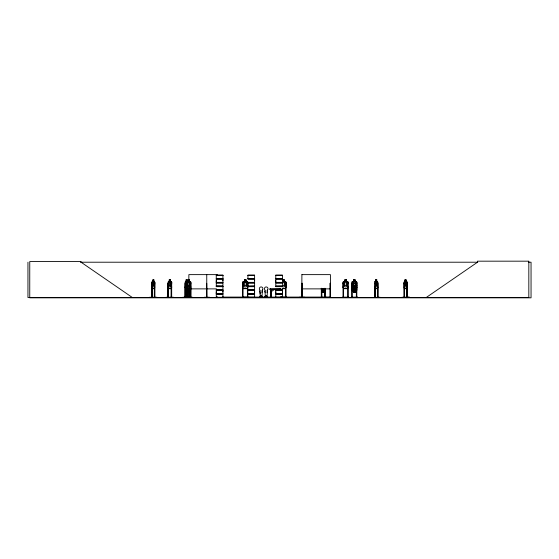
<?xml version="1.0" encoding="UTF-8"?>
<svg xmlns="http://www.w3.org/2000/svg" width="559" height="559" viewBox="0 0 559 559"><rect width="100%" height="100%" fill="white"/><g stroke="black" fill="none" stroke-linecap="round" stroke-linejoin="round"><path stroke-width="0.84" d="M216.27 293.573L216.27 290.296L222.929 290.296L222.922 293.573L216.27 293.573L216.277 291.938M216.27 282.365L216.27 279.095L222.929 279.095L222.922 282.365L216.27 282.365L216.277 280.73M222.922 291.938L222.922 290.296M222.922 280.73L222.922 279.095M254.604 291.938L254.604 290.296L247.944 290.296M254.604 280.73L254.604 279.095L247.944 279.095M275.79 293.573L275.79 290.296L282.456 290.296L282.449 293.573L275.79 293.573L275.797 291.938M282.456 282.365L275.79 282.365L275.797 280.73M282.449 291.938L282.449 290.296M204.182 297.262L209.52 297.241M299.317 297.262L304.655 297.241M261.291 296.011L260.934 295.746M266 295.914L266.315 295.669L266.273 296.067M222.936 286.355L216.249 286.187M254.618 286.32L247.944 286.355L254.618 286.18L254.611 283.029L247.944 283.029M247.951 297.486L254.618 297.395L254.604 294.23L247.944 294.23M265.993 295.858L266.266 296.067M275.776 297.521L282.463 297.395L282.449 294.23L275.79 294.23L275.79 297.388M152.258 288.661L151.908 286.921L152.209 288.661L154.536 288.661L154.787 286.914M154.536 288.661L154.871 282.211L153.851 281.596M377.423 288.661L377.821 286.921L377.472 288.661L375.047 288.661L374.733 286.921M182.73 297.262L192.534 297.262M187.153 297.521L187.132 283.287L186.636 283.287L186.594 297.528M149.539 297.262L156.988 297.262M372.601 297.486L380.092 297.262M401.921 297.486L409.419 297.262L401.907 297.493M401.928 297.262L409.419 297.262M171.306 288.661L171.774 282.211L171.292 281.596M171.774 286.921L171.347 288.661L168.392 288.661L168.014 282.218L168.448 281.596M190.885 286.921L190.381 288.661L185.434 288.661M165.967 297.262L173.576 297.262M260.92 295.914L261.193 295.648M348.243 286.921L347.635 288.661L343.554 288.661L343.023 286.921L343.568 288.661M352.289 283.741L351.695 285.488L352.296 283.741L356.369 283.741L356.908 285.488M356.314 288.661L356.915 286.921L356.272 288.605L352.282 288.605M286.061 286.914L285.474 288.605L282.246 288.605M322.564 288.772L322.103 290.205L323.081 288.57L324.087 290.177L323.57 288.779M342.562 297.458L343.31 297.528M343.037 297.493L343.03 282.218L343.582 281.596L344.763 281.596L344.763 279.842L346.503 279.842L346.447 281.652L347.307 282.239L347.307 285.509L346.44 286.914L344.819 286.914L343.946 285.509L343.946 282.239L344.819 281.652L344.826 279.898L346.447 279.898M351.995 297.458C350.081 296.794 352.366 298.003 352.1 297.011M351.765 297.493L351.702 282.218L352.268 281.596L353.449 281.596M351.995 297.262L351.213 297.262M188.788 297.486L188.816 297.011L189.41 297.011M242.508 297.486L242.648 282.218L243.2 281.596L244.395 281.596L244.395 279.842L246.149 279.842L246.149 281.596L247.288 281.596L247.903 282.211L247.903 286.921L247.302 288.661L243.186 288.661L242.648 286.921M301.804 297.262L301.895 274.63M185.232 282.246L185.49 281.596M375.103 281.596L374.761 297.528M375.117 281.652L374.733 282.218M406.086 281.596L406.784 281.596L407.113 282.239L406.749 288.661L404.367 288.661L404.059 282.218L404.43 281.596L405.114 281.596M355.105 292.511L355.112 290.757L355.978 290.17L355.978 286.9L355.112 285.495L355.112 282.239L353.498 282.239L353.498 285.509L352.631 286.9L352.631 290.17L353.498 290.757L353.435 292.567M352.338 290.757L351.758 290.17L352.317 290.813L356.356 290.813L356.908 290.191L356.915 282.211L356.293 281.596L355.175 281.596L355.182 279.842L353.435 279.842L353.498 281.652L352.631 282.239L352.631 285.509L353.498 286.914L353.498 290.17L355.112 290.17L355.112 286.9L355.978 285.509L355.978 282.239L355.112 281.652L355.126 279.898L353.498 279.898M324.513 290.757L324.961 290.191L324.527 290.813L321.67 290.813L321.243 288.626M186.65 297.528L186.727 282.218L187.202 281.596M216.27 297.388L216.277 294.23L222.929 294.23L222.929 297.388L216.249 297.521M375.781 281.652L375.271 282.239L375.271 285.509L375.781 286.914L376.724 286.914L377.234 285.509L377.234 282.239L376.724 281.652M260.194 297.402L259.816 297.528C259.76 296.591 259.117 298.045 259.802 297.297C259.767 295.068 260.082 297.905 260.445 297.528M259.844 297.514L260.326 297.388M260.319 297.297L259.802 297.297M260.417 297.444L259.991 297.248M261.319 297.521L262.471 297.297L262.248 296.368M261.982 297.528L262.269 296.368M262.667 297.514L259.649 297.297M265.266 297.521L265.63 297.528L264.693 297.521M266.601 297.374L267.09 297.5M266.867 297.248L267.23 297.528L266.51 297.521L267.412 297.521M266.853 297.521L265.113 297.248M267.188 297.507L267.768 297.5L264.519 297.507L265.518 297.437L265.155 296.752L265.308 297.248M169.335 281.652L168.713 282.239L168.713 285.509L169.335 286.914L170.488 286.914L171.11 285.509L171.11 282.239L170.488 281.652L170.488 279.842L169.251 279.842L169.251 281.596L168.406 281.596M188.18 281.652L187.496 282.239L187.496 285.509L188.18 286.914L189.466 286.914L190.151 285.509L190.151 282.239L189.466 281.652L189.431 279.898L188.145 279.898M270.94 291.924L274.106 289.632M426.196 297.528L477.512 262.213L477.512 261.172L528.821 261.172L528.821 297.528L27.95 297.528L27.95 262.213M319.371 297.493L327.001 297.241M184.945 297.493L184.98 283.287L185.385 283.287L185.413 297.528M260.431 297.437L259.795 297.514M265.273 297.402L264.903 297.528L265.658 297.514M80.412 262.213L477.777 262.213M528.43 262.213L531.05 262.213L531.05 297.828L29.753 297.828L29.753 261.542L81.069 261.542L81.069 262.213L132.378 297.528M217.367 274.63L188.872 274.63L188.823 280.471M301.916 274.63L330.411 274.63L330.446 297.528M216.263 275.147L222.936 275.147M247.944 275.147L254.618 275.147M275.783 275.147L282.463 275.147M275.783 275.273L282.463 275.273L282.449 278.438L275.79 278.438L275.79 275.28M216.277 275.475L222.922 275.475M247.951 275.475L254.604 275.475M275.797 275.475L282.449 275.475M216.221 278.661L222.978 278.661M247.903 278.661L254.659 278.661M275.741 278.661L282.505 278.661M216.221 278.864L222.978 278.864M247.903 278.864L254.659 278.864M275.741 278.864L282.505 278.864M282.456 279.095L275.79 279.095L275.79 282.365M187.454 282.239L187.027 279.842L186.063 279.842L185.693 285.509L186.147 286.914L186.999 286.914M189.515 279.842L188.103 279.842L188.145 281.652M375.054 281.596L375.795 281.596L375.746 279.842L376.808 279.842L376.773 281.652M405.072 279.842L406.127 279.842L406.1 281.652L406.554 282.239L406.554 285.509L406.051 286.914L405.1 286.914L404.597 285.509L405.072 279.842L405.149 281.652M152.914 279.898L153.865 279.898M169.293 279.898L170.488 279.898M186.098 279.898L186.999 279.898M282.672 279.898L284.307 279.898L284.307 281.652L285.181 282.239L285.181 285.509L284.307 286.914L282.672 286.914M375.781 279.898L376.773 279.898M405.1 279.898L406.1 279.898M152.928 281.596L152.223 281.596L151.943 282.246L151.957 286.921M170.488 281.596L171.333 281.596M186.119 281.596L185.441 281.596L185.183 282.246L185.176 297.528M186.979 281.596L188.18 281.596M189.466 281.596L190.402 281.596M346.496 281.596L347.628 281.596L348.243 282.211L348.236 297.528M376.759 281.596L377.465 281.596M154.515 281.652L152.237 281.652L151.908 282.218L151.859 297.528M168.427 281.652L171.32 281.652L171.69 282.239L171.669 297.528M185.455 281.652L190.381 281.652M352.282 281.652L356.279 281.652M375.068 281.652L377.451 281.652L377.737 282.239L377.66 297.528M404.395 281.652L406.77 281.652L407.064 282.239M154.822 282.211L154.822 297.528M186.727 282.218L187.188 288.661M404.059 282.218L404.073 297.528L404.052 297.011L404.555 297.011L404.548 297.528M407.099 282.211L407.113 297.528M186.999 282.239L186.147 282.239L186.147 285.509L186.999 285.509M188.18 282.239L189.466 282.239M247.944 282.365L254.611 282.365L254.611 279.095M216.221 282.595L222.978 282.595M247.903 282.595L254.659 282.595M275.741 282.595L282.505 282.595M216.221 282.798L222.978 282.798M247.903 282.798L254.659 282.798M275.741 282.798L282.505 282.798M282.456 283.029L275.79 283.029L275.79 286.18L282.449 286.096L275.727 286.271L282.463 286.355M154.368 283.287L154.787 283.287M171.69 283.287L171.215 283.287L171.18 297.528M190.871 283.287L190.374 283.287L190.444 297.528M206.753 283.287L206.942 297.528M242.613 283.287L243.095 283.287L243.039 297.528M247.847 283.287L247.364 283.287L247.42 297.528M286.061 283.287L285.579 283.287L285.523 297.528M301.888 283.287L302.398 283.287L302.342 297.528M330.411 283.287L329.929 283.287L329.929 297.528L329.873 297.011L330.467 297.011M342.995 283.287L343.499 283.287M348.208 283.287L347.705 283.287L347.705 297.528M351.681 283.287L352.184 283.287L352.212 297.528M356.887 283.287L356.376 283.287L356.349 297.528M374.761 283.287L375.194 283.287M404.087 283.287L404.513 283.287M188.18 285.509L189.466 285.509M353.498 285.495L355.112 285.509M216.277 286.096L222.922 286.096L222.929 283.029L216.27 283.029L216.27 286.18L222.936 286.187M247.951 286.096L254.604 286.096M216.263 286.467L222.936 286.488L222.922 289.639L216.27 289.639M247.944 286.467L254.618 286.488L254.604 289.639L247.944 289.639M275.783 286.474L282.463 286.467M216.277 286.676L222.922 286.676M247.951 286.676L254.604 286.676M275.797 286.676L282.449 286.676M185.155 286.921L185.483 288.661M353.498 286.9L355.112 286.914M404.101 286.921L404.416 288.661M152.237 288.605L154.515 288.605M168.427 288.605L171.32 288.605M185.455 288.605L190.381 288.605M243.228 288.605L247.26 288.605M343.603 288.605L347.607 288.605M375.068 288.605L377.451 288.605M404.395 288.605L406.77 288.605M282.225 288.661L285.516 288.661L286.117 286.921L286.117 282.211L285.495 281.596L284.363 281.596L284.363 279.842L282.609 279.842L282.672 281.652L285.474 281.652L286.061 282.239L286.061 297.528M356.321 288.661L352.24 288.661L351.702 286.921M188.872 288.877L216.501 288.877M301.916 288.877L330.411 288.877M282.456 289.639L270.304 289.667L270.304 289.073M216.221 289.869L222.978 289.869M247.903 289.869L254.659 289.869M275.741 289.869L282.505 289.869M216.221 290.072L222.978 290.072M247.903 290.072L254.659 290.072M275.741 290.072L282.505 290.072M323.738 290.813L323.738 292.567L322.466 292.567L322.508 290.757M353.428 292.567L355.175 292.567L355.175 290.813M247.944 293.573L254.611 293.573L254.611 290.296M216.221 293.796L222.978 293.796M247.903 293.796L254.659 293.796M275.741 293.796L282.505 293.796M216.221 293.999L222.978 293.999M247.903 293.999L254.659 293.999M275.741 293.999L282.505 293.999M260.075 296.752L260.214 297.248M151.692 297.011L152.209 297.011M154.319 297.011L154.836 297.011M167.812 297.011L168.371 297.011L168.371 297.528M171.166 297.011L171.732 297.011M184.931 297.011L185.434 297.011M186.587 297.011L187.174 297.011M187.908 297.011L187.405 297.011L187.461 297.528L187.454 288.311M190.912 297.011L190.326 297.011L190.333 297.528M342.94 297.011L343.554 297.011L343.533 297.528M347.649 297.011L348.264 297.011M352.24 297.011L351.625 297.011L351.625 297.528M356.321 297.011L356.935 297.011M374.726 297.011L375.236 297.011M377.465 297.011L377.975 297.011M406.791 297.011L407.301 297.011M243.151 297.157L247.309 297.157M260.515 297.15L261.312 297.15M265.602 297.15L266.391 297.15M285.523 297.157L281.366 297.157L281.366 297.528M343.533 297.157L347.677 297.157M347.901 297.528L348.641 297.262L347.971 297.493M352.212 297.157L356.349 297.157M356.607 297.493L357.355 297.262L356.565 297.458L356.467 297.011M216.277 297.297L222.922 297.297M247.951 297.297L254.604 297.297M275.797 297.297L282.449 297.297M348.641 297.262L347.929 297.241M356.565 297.262L357.355 297.262M259.963 297.444L262.003 297.514M265.064 297.437L265.42 297.528M286.187 297.493L286.117 297.011M217.451 297.486L217.423 297.011L217.311 297.528M348.166 297.493L348.159 297.011M356.803 297.493L356.859 282.239M189.424 297.493L189.354 288.43M265.029 297.514L264.77 297.108M348.18 282.239L347.593 281.652L343.603 281.652L343.079 282.246L343.086 286.914M153.865 281.652L154.354 282.239L154.354 285.509L153.865 286.914L152.963 286.914L152.474 285.509L152.88 279.842L153.9 279.842L153.816 281.652M190.367 281.596L190.885 282.211L190.843 297.528M190.346 281.652L190.843 282.239L190.759 297.528M247.896 297.486L247.903 297.011M321.32 290.17L321.732 290.757M377.416 281.596L377.821 282.211L377.786 297.528M187.621 281.596L187.915 282.239L187.572 281.596M168.091 286.914L168.469 288.605M185.232 286.914L185.504 288.605M265.378 295.466L265.455 296.99M260.214 293.936L260.131 292.413A1.188 1.188 0 0 1 260.131 290.736M407.252 297.528L407.259 283.287L406.833 283.287L406.798 297.528M406.98 288.311L406.98 297.528M406.952 297.011L406.952 297.528M404.513 288.311L404.527 297.528M404.367 283.287L404.395 297.528M404.241 283.287L404.29 297.528M377.926 297.528L377.94 283.287L377.507 283.287L377.472 297.528M377.625 297.011L377.625 297.528M375.795 279.842L375.83 281.652M375.194 286.634L375.229 297.528M375.187 297.011L375.075 297.528L375.04 283.287M374.914 286.634L374.914 297.528M356.908 297.011L356.935 297.528M347.677 297.011L347.649 297.528M343.478 283.287L343.45 297.528M343.051 297.011L343.079 297.528M329.16 297.528L329.16 297.088L222.314 297.088L222.314 297.528M328.119 297.088L328.119 297.528M325.135 297.011L325.135 297.528M325.093 288.311L325.003 297.528M324.961 288.311L324.905 297.528M324.814 297.011L324.835 297.528M324.758 289.988L324.716 297.528M324.625 288.311L324.583 297.528M324.304 288.535L323.696 292.567M323.696 288.535L323.696 290.17L322.55 290.17L322.55 288.535M322.55 292.511L321.935 288.535M321.774 289.988L321.816 297.528M321.642 288.311L321.684 297.528M321.516 297.011L321.565 297.528M321.439 288.311L321.502 297.528M321.306 288.311L321.306 297.528M302.454 297.011L302.454 297.528M302.077 283.287L302.077 297.528M301.972 297.011L301.972 297.528M285.635 297.011L285.635 297.528M281.254 297.011L281.254 297.528M280.884 297.011L280.884 297.528M280.772 297.011L280.772 297.528M280.164 289.073L280.164 289.667M279.814 289.073L279.814 289.667M271.255 289.569L271.255 297.528M271.003 289.569L271.059 297.528M270.808 289.569L270.808 297.528M270.654 289.073L270.654 289.667M266.629 297.108L266.629 295.55L265.811 295.55L265.784 297.248M265.078 297.108L264.868 296.368L264.798 297.297M261.542 297.108L261.549 295.55L260.732 295.55L260.732 297.108M260.704 296.207L260.704 297.248M259.991 296.368L259.991 297.108M247.791 297.528L247.847 282.239L247.26 281.652L243.228 281.652L242.704 282.246L242.704 286.914M247.309 297.011L247.309 297.528M243.151 297.011L243.151 297.528M242.669 297.011L242.669 297.528M223.348 297.088L223.348 297.528M216.941 297.011L216.941 297.528M216.885 297.011L216.829 297.528M206.76 274.63L206.753 297.528M190.696 297.011L190.682 297.528M190.493 283.287L190.493 297.528M189.473 279.842L189.466 288.661M189.298 297.011L189.208 297.528M188.872 288.43L188.928 297.528M188.18 279.898L188.18 288.661M187.859 288.311L187.894 297.528M187.705 288.311L187.733 297.528M187.607 288.311L187.579 297.528M187.02 283.287L187.062 297.528M186.979 279.842L186.951 281.652M186.937 297.011L186.958 297.528M186.832 297.011L186.811 297.528M185.26 297.011L185.26 297.528M185.106 297.011L185.106 297.528M171.557 283.287L171.557 297.528M171.424 297.011L171.48 297.528M171.347 283.287L171.306 297.528M170.446 279.898L170.446 281.652M169.293 279.842L169.293 281.652M168.329 297.528L168.329 283.287L167.861 283.287L167.819 297.528M168.196 283.287L168.238 297.528M168.07 297.011L168.119 297.528M167.986 283.287L167.986 297.528M154.633 283.287L154.661 297.528M154.522 283.287L154.522 297.528L154.494 297.011M154.368 288.311L154.333 297.528M152.174 297.011L152.188 297.528L152.16 283.287L151.741 283.287L151.727 297.528M152.006 288.311L152.034 297.528M261.808 290.736A1.188 1.188 0 0 1 261.808 292.413M266.895 290.736A1.188 1.188 0 0 1 266.895 292.413M265.211 292.413A1.188 1.188 0 0 1 265.211 290.736M262.388 289.981L262.017 296.843L260.235 296.843L259.865 289.981A1.782 1.782 0 0 1 259.865 287.459A1.782 1.782 0 0 1 262.388 287.459A1.782 1.782 0 0 1 262.388 289.981M267.468 289.981L267.097 296.843L265.322 296.843L264.952 289.981A1.782 1.782 0 0 1 264.952 287.459A1.782 1.782 0 0 1 267.468 287.459A1.782 1.782 0 0 1 267.468 289.981M352.792 286.082L353.938 288.164C351.569 290.198 353.749 291.232 354.315 288.57C354.902 291.232 356.949 290.184 354.658 288.171C356.991 286.054 354.986 284.978 354.287 287.787L353.33 286.096L352.792 286.082M246.966 285.509L246.093 286.914L244.458 286.914L243.577 285.509L243.577 282.239L244.458 281.652L244.458 279.898L246.093 279.898L246.093 281.652L246.966 282.239L246.966 285.509M222.936 275.273L216.263 275.28L216.277 278.438L222.929 278.438L222.929 275.28M254.618 275.266L247.944 275.266L247.951 278.438L254.611 278.438L254.611 275.28M153.704 280.192L153.124 280.192L153.124 280.779L153.704 280.779L153.704 280.192M170.285 280.192L169.538 280.192L169.538 280.779L170.285 280.779L170.285 280.192M186.846 280.192L186.301 280.192L186.301 280.779L186.846 280.779L186.846 280.192M189.235 280.192L188.411 280.192L188.411 280.779L189.235 280.779L189.235 280.192M245.799 280.192L244.751 280.192L244.751 280.779L245.799 280.779L245.799 280.192M284.014 280.192L282.959 280.192L282.959 280.779L284.014 280.779L284.014 280.192M346.147 280.192L345.106 280.192L345.106 280.779L346.147 280.779L346.147 280.192M354.825 280.192L353.784 280.192L353.784 280.779L354.825 280.779L354.825 280.192M376.556 280.192L375.948 280.192L375.948 280.779L376.556 280.779L376.556 280.192M405.883 280.192L405.275 280.192L405.275 280.779L405.883 280.779L405.883 280.192M153.865 282.239L152.963 282.239L152.963 285.509L153.865 285.509L153.865 282.239M170.488 282.239L169.335 282.239L169.335 285.509L170.488 285.509L170.488 282.239M246.093 282.239L244.458 282.239L244.458 285.509L246.093 285.509L246.093 282.239M284.307 282.239L282.672 282.239L282.672 285.509L284.307 285.509L284.307 282.239M346.44 282.239L344.819 282.239L344.819 285.509L346.44 285.509L346.44 282.239M376.724 282.239L375.781 282.239L375.781 285.509L376.724 285.509L376.724 282.239M406.051 282.239L405.1 282.239L405.1 285.509L406.051 285.509L406.051 282.239M280.779 288.926L269.711 289.073L280.779 288.926M323.486 291.63L322.753 291.63L322.753 292.217L323.486 292.217L323.486 291.63M354.825 291.63L353.784 291.63L353.784 292.217L354.825 292.217L354.825 291.63M267.558 296.368L267.454 297.297L267.537 296.368"/></g></svg>
